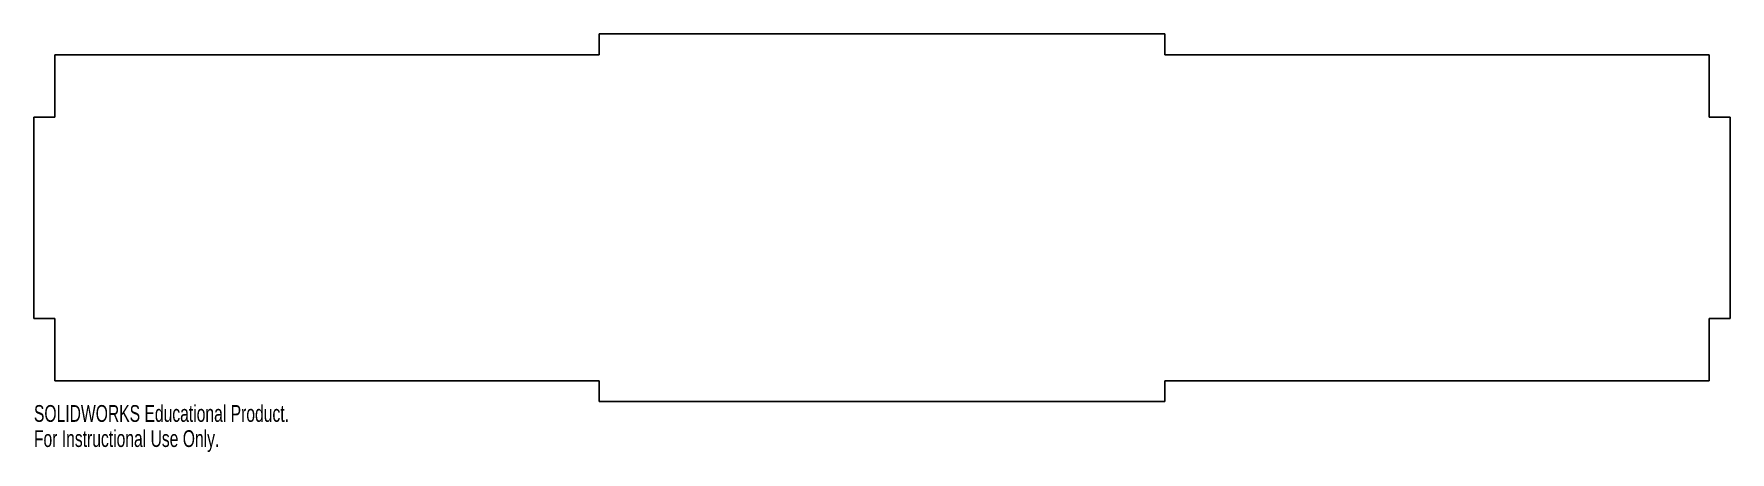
# Model space of a CAD drawing. Header units: millimetres. Extents: x 0 to 490, y -15 to 106.
import ezdxf

# ---------------------------------------------------------------- set-up
doc = ezdxf.new("R2010")
doc.units = ezdxf.units.MM
doc.styles.add('SLDTEXTSTYLE0', font='TXT', dxfattribs={"width": 0.7})

msp = doc.modelspace()

# ---------------------------------------------------------------- linework, layer by layer
at = {"color": 7, "linetype": 'Continuous', "lineweight": 25}
for p, q in [((326.67, 106.02), (163.33, 106.02)), ((163.33, 100.02), (163.33, 106.02)), ((326.67, 106.02), (326.67, 100.02)), ((6, 100.02), (163.33, 100.02)), ((6, 82.02), (6, 100.02)), ((326.67, 100.02), (484, 100.02)), ((484, 100.02), (484, 82.02)), ((0, 82.02), (6, 82.02)), ((0, 82.02), (0, 24)), ((484, 82.02), (490, 82.02)), ((490, 24), (490, 82.02)), ((6, 24), (0, 24)), ((6, 6), (6, 24)), ((484, 24), (484, 6)), ((490, 24), (484, 24)), ((163.33, 6), (6, 6)), ((163.33, 0), (163.33, 6)), ((326.67, 6), (326.67, 0)), ((484, 6), (326.67, 6)), ((163.33, 0), (326.67, 0))]:
    msp.add_line(p, q, dxfattribs=at)

# ---------------------------------------------------------------- texts
at = {"color": 7, "linetype": 'Continuous', "char_height": 4.8336, "attachment_point": 1, "style": 'SLDTEXTSTYLE0'}
for s, insert in [('SOLIDWORKS Educational Product.', (0, -1.02)), ('For Instructional Use Only.', (0, -8.27))]:
    msp.add_mtext(s, dxfattribs=dict(at, insert=insert))

doc.saveas('drawing.dxf')
